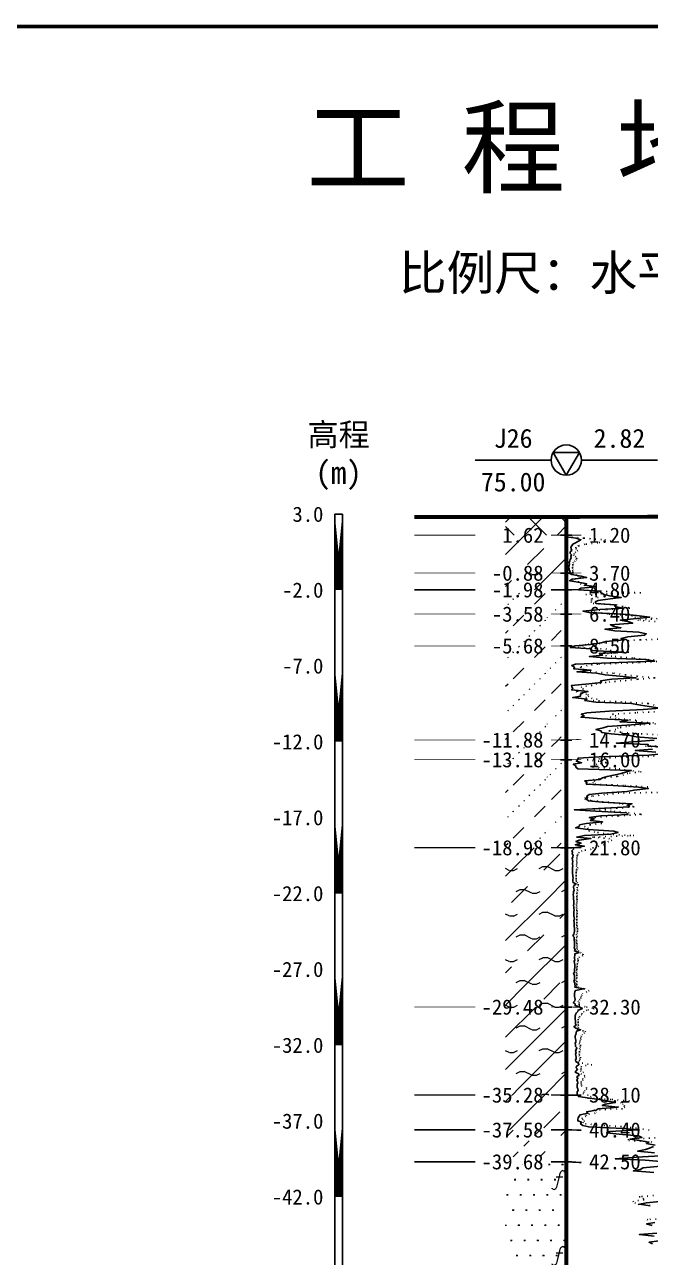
# Model space of a CAD drawing. Extents: x -37 to 3540, y -1485 to 297.
# Drawn here: x 1845.6 to 1928, y -1365.2 to -1202.8 of the extents above; entities that cross this region are included whole.
import ezdxf
from ezdxf.enums import TextEntityAlignment as Align

# ---------------------------------------------------------------- set-up
doc = ezdxf.new("R2010")
doc.units = 0
doc.linetypes.add('DOT', pattern=[6.35, 0, -6.35])
doc.layers.get('0').update_dxf_attribs({"linetype": 'CONTINUOUS'})
for name, color, linetype in [('CURVE', 200, 'CONTINUOUS'), ('FRAME', 7, 'CONTINUOUS'), ('HOLE', 41, 'CONTINUOUS'), ('RULER', 7, 'CONTINUOUS'), ('STRATUM', 241, 'CONTINUOUS')]:
    doc.layers.add(name, color=color, linetype=linetype)
doc.layers.add('HATCH', color=7, linetype='CONTINUOUS', lineweight=13)
doc.styles.add('ST', font='')
doc.styles.get('ST').set_extended_font_data('SimSun')
pattern_1 = [(45, (1755.897, -1485), (-4.24264, 4.24264), [10, 0]), (45, (1756.958, -1488.182), (-2.12132, 6.36396), [3, -3])]
pattern_2 = [(45, (1755.897, -1485), (-4.24264, 4.24264), [10, 0]), (45, (1756.958, -1488.182), (-2.12132, 6.36396), [3, -3]), (26.565, (1756.971, -1485.2536), (5.999823, 5.999812), [0.567, -12.849]), (0, (1756.404, -1485.2536), (0, 6), [0.567, -5.433]), (26.565, (1754.3157, -1485), (5.999823, 5.999812), [0.567, -12.849]), (0, (1754.823, -1484.7464), (0, 6), [0.567, -5.433]), (153.435, (1756.404, -1485.2536), (-5.999818, -5e-06), [1.134, -12.2826]), (26.565, (1759.971, -1482.2536), (5.999823, 5.999812), [0.567, -12.849]), (0, (1759.404, -1482.2536), (0, 6), [0.567, -5.433]), (26.565, (1757.3157, -1482), (5.999823, 5.999812), [0.567, -12.849]), (0, (1757.823, -1481.7464), (0, 6), [0.567, -5.433]), (153.435, (1759.404, -1482.2536), (-5.999818, -5e-06), [1.134, -12.2826])]
pattern_3 = [(45, (1755.897, -1485), (-7e-07, 6.99998), [1.97196, -7.92754]), (45, (1758.71, -1482.171), (-7e-07, 6.99998), [1.99367, -7.90583]), (45, (1760.9645, -1479.918), (-7e-07, 6.99998), [1.8136, -8.08588]), (26.565, (1755.897, -1481.5), (7, 7), [0.0965, -15.55598]), (36.8699, (1756.597, -1480.8), (7, 7), [0.19775, -34.80225]), (315, (1759.397, -1478.024), (6.99998, 1e-06), [0.03305, -9.86644]), (26.565, (1759.397, -1485), (7, 7), [0.14475, -15.50773]), (26.565, (1760.097, -1484.3), (7, 7), [0.10528, -15.5472]), (90, (1760.447, -1483.95), (-7, -5e-07), [0.02877, -6.97123]), (26.565, (1760.797, -1483.6), (7, 7), [0.091, -31.21394]), (36.8699, (1761.497, -1482.9), (7, 7), [0.1107, -34.8893]), (45, (1762.197, -1482.2), (-2e-07, 6.99998), [0.10911, -9.79038]), (315, (1762.811, -1481.452), (6.99998, 1e-06), [0.03305, -9.86644]), (36.8699, (1757.297, -1480.1), (7, 7), [0.10224, -34.89776]), (53.1301, (1757.997, -1479.4), (14, 21), [0.13438, -34.86562]), (53.1301, (1758.697, -1478.7), (14, 21), [0.12625, -34.87375])]

# ---------------------------------------------------------------- blocks, each defined once
blk = doc.blocks.new('图头_剖面图A3')
at = {"style": 'ST'}
for s, height, p in [('工 程 地 质 剖 面 图', 10, (-15.09, 10.79)), ('比例尺：水平：1∶            垂直：1∶', 4.6, (-11.5, -5.76))]:
    blk.add_text(s, height=height, dxfattribs=at).set_placement(p, align=Align.MIDDLE_CENTER)
for tag, height, p in [('01_剖面号', 10, (64.41, 11.39)), ('02_横向比例', 4.6, (-18.82, -5.99)), ('03＿纵向比例', 4.6, (50.43, -5.28))]:
    blk.add_attdef(tag, text='', height=height, dxfattribs=at).set_placement(p, align=Align.MIDDLE_LEFT)
blk = doc.blocks.new('H_cpt_hole')
for p, q in [((-1.73, 1), (1.73, 1)), ((0, -2), (-1.73, 1)), ((1.73, 1), (0, -2))]:
    blk.add_line(p, q)
blk.add_circle((0, 0), 2)

msp = doc.modelspace()

# ---------------------------------------------------------------- hatches: boundary and pattern name
at = {"layer": 'HATCH'}
h = msp.add_hatch(dxfattribs=at)
h.set_pattern_fill('FZNT', color=32, style=0)
h.set_pattern_definition(pattern_1)
h.paths.add_polyline_path([(1916.91, -1270.05), (1908.91, -1270.05), (1908.91, -1275.05), (1916.91, -1275.05)])
h.paths.add_polyline_path([(1906.27, -1276.54), (1914.4, -1276.54), (1914.4, -1273.61), (1906.27, -1273.61)], flags=9)
h.paths.add_polyline_path([(1907.7, -1271.54), (1914.4, -1271.54), (1914.4, -1268.61), (1907.7, -1268.61)], flags=9)
h = msp.add_hatch(dxfattribs=at)
h.set_pattern_fill('STT', color=50, style=0)
h.set_pattern_definition([(45, (1755.897, -1485), (-2.12132, 2.12132), [10, 0]), (135, (1755.897, -1485), (-2.12132, -2.12132), [10, 0])])
h.paths.add_polyline_path([(1916.91, -1267.65), (1908.91, -1267.65), (1908.91, -1270.05), (1916.91, -1270.05)])
h.paths.add_polyline_path([(1907.7, -1271.54), (1914.4, -1271.54), (1914.4, -1268.61), (1907.7, -1268.61)], flags=9)
h = msp.add_hatch(dxfattribs=at)
h.set_pattern_fill('YNFNT', color=251, style=0)
h.set_pattern_definition(pattern_2)
h.paths.add_polyline_path([(1916.91, -1275.05), (1908.91, -1275.05), (1908.91, -1277.25), (1916.91, -1277.25)])
h.paths.add_polyline_path([(1906.27, -1278.74), (1914.4, -1278.74), (1914.4, -1275.81), (1906.27, -1275.81)], flags=9)
h.paths.add_polyline_path([(1906.27, -1276.54), (1914.4, -1276.54), (1914.4, -1273.61), (1906.27, -1273.61)], flags=9)
h = msp.add_hatch(dxfattribs=at)
h.set_pattern_fill('SZFT', color=52, style=0)
h.set_pattern_definition(pattern_3)
h.paths.add_polyline_path([(1916.91, -1277.25), (1908.91, -1277.25), (1908.91, -1280.45), (1916.91, -1280.45)])
h.paths.add_polyline_path([(1906.27, -1281.94), (1914.4, -1281.94), (1914.4, -1279.01), (1906.27, -1279.01)], flags=9)
h.paths.add_polyline_path([(1906.27, -1278.74), (1914.4, -1278.74), (1914.4, -1275.81), (1906.27, -1275.81)], flags=9)
h = msp.add_hatch(dxfattribs=at)
h.set_pattern_fill('SZFT', color=52, style=0)
h.set_pattern_definition(pattern_3)
h.paths.add_polyline_path([(1916.91, -1280.45), (1908.91, -1280.45), (1908.91, -1284.65), (1916.91, -1284.65)])
h.paths.add_polyline_path([(1906.27, -1286.14), (1914.4, -1286.14), (1914.4, -1283.21), (1906.27, -1283.21)], flags=9)
h.paths.add_polyline_path([(1906.27, -1281.94), (1914.4, -1281.94), (1914.4, -1279.01), (1906.27, -1279.01)], flags=9)
h = msp.add_hatch(dxfattribs=at)
h.set_pattern_fill('SZFT', color=52, style=0)
h.set_pattern_definition(pattern_3)
h.paths.add_polyline_path([(1916.91, -1284.65), (1908.91, -1284.65), (1908.91, -1297.05), (1916.91, -1297.05)])
h.paths.add_polyline_path([(1904.84, -1298.54), (1914.4, -1298.54), (1914.4, -1295.61), (1904.84, -1295.61)], flags=9)
h.paths.add_polyline_path([(1906.27, -1286.14), (1914.4, -1286.14), (1914.4, -1283.21), (1906.27, -1283.21)], flags=9)
h = msp.add_hatch(dxfattribs=at)
h.set_pattern_fill('SZFT', color=52, style=0)
h.set_pattern_definition(pattern_3)
h.paths.add_polyline_path([(1916.91, -1297.05), (1908.91, -1297.05), (1908.91, -1299.65), (1916.91, -1299.65)])
h.paths.add_polyline_path([(1904.84, -1301.14), (1914.4, -1301.14), (1914.4, -1298.21), (1904.84, -1298.21)], flags=9)
h.paths.add_polyline_path([(1904.84, -1298.54), (1914.4, -1298.54), (1914.4, -1295.61), (1904.84, -1295.61)], flags=9)
h = msp.add_hatch(dxfattribs=at)
h.set_pattern_fill('SZFT', color=52, style=0)
h.set_pattern_definition(pattern_3)
h.paths.add_polyline_path([(1916.91, -1299.65), (1908.91, -1299.65), (1908.91, -1311.25), (1916.91, -1311.25)])
h.paths.add_polyline_path([(1904.84, -1312.74), (1914.4, -1312.74), (1914.4, -1309.81), (1904.84, -1309.81)], flags=9)
h.paths.add_polyline_path([(1904.84, -1301.14), (1914.4, -1301.14), (1914.4, -1298.21), (1904.84, -1298.21)], flags=9)
h = msp.add_hatch(dxfattribs=at)
h.set_pattern_fill('YNFNT', color=251, style=0)
h.set_pattern_definition(pattern_2)
h.paths.add_polyline_path([(1916.91, -1311.25), (1908.91, -1311.25), (1908.91, -1332.25), (1916.91, -1332.25)])
h.paths.add_polyline_path([(1904.84, -1333.74), (1914.4, -1333.74), (1914.4, -1330.81), (1904.84, -1330.81)], flags=9)
h.paths.add_polyline_path([(1904.84, -1312.74), (1914.4, -1312.74), (1914.4, -1309.81), (1904.84, -1309.81)], flags=9)
h = msp.add_hatch(dxfattribs=at)
h.set_pattern_fill('YNNT', color=251, style=0)
h.set_pattern_definition([(45, (1755.897, -1485), (-2.12132, 2.12132), [10, 0]), (26.565, (1756.971, -1485.2536), (5.999823, 5.999812), [0.567, -12.849]), (0, (1756.404, -1485.2536), (0, 6), [0.567, -5.433]), (26.565, (1754.3157, -1485), (5.999823, 5.999812), [0.567, -12.849]), (0, (1754.823, -1484.7464), (0, 6), [0.567, -5.433]), (153.435, (1756.404, -1485.2536), (-5.999818, -5e-06), [1.134, -12.2826]), (26.565, (1759.971, -1482.2536), (5.999823, 5.999812), [0.567, -12.849]), (0, (1759.404, -1482.2536), (0, 6), [0.567, -5.433]), (26.565, (1757.3157, -1482), (5.999823, 5.999812), [0.567, -12.849]), (0, (1757.823, -1481.7464), (0, 6), [0.567, -5.433]), (153.435, (1759.404, -1482.2536), (-5.999818, -5e-06), [1.134, -12.2826])])
h.paths.add_polyline_path([(1916.91, -1332.25), (1908.91, -1332.25), (1908.91, -1343.85), (1916.91, -1343.85)])
h.paths.add_polyline_path([(1904.84, -1345.34), (1914.4, -1345.34), (1914.4, -1342.41), (1904.84, -1342.41)], flags=9)
h.paths.add_polyline_path([(1904.84, -1333.74), (1914.4, -1333.74), (1914.4, -1330.81), (1904.84, -1330.81)], flags=9)
h = msp.add_hatch(dxfattribs=at)
h.set_pattern_fill('FZNT', color=32, style=0)
h.set_pattern_definition(pattern_1)
h.paths.add_polyline_path([(1916.91, -1343.85), (1908.91, -1343.85), (1908.91, -1348.45), (1916.91, -1348.45)])
h.paths.add_polyline_path([(1904.84, -1349.94), (1914.4, -1349.94), (1914.4, -1347.01), (1904.84, -1347.01)], flags=9)
h.paths.add_polyline_path([(1904.84, -1345.34), (1914.4, -1345.34), (1914.4, -1342.41), (1904.84, -1342.41)], flags=9)
h = msp.add_hatch(dxfattribs=at)
h.set_pattern_fill('NZFT', color=52, style=0)
h.set_pattern_definition([(45, (1755.897, -1485), (-6e-07, 6.99998), [0.9473, -8.9522]), (45, (1757.297, -1483.6), (-6e-07, 6.99998), [0.9869, -8.9126]), (45, (1758.697, -1482.2), (-6e-07, 6.99998), [1.06018, -8.83931]), (45, (1760.097, -1480.8), (-6e-07, 6.99998), [0.94918, -8.95032]), (45, (1761.497, -1479.4), (-6e-07, 6.99998), [1.0365, -8.863]), (45, (1759.397, -1485), (-6e-07, 6.99998), [1.01335, -8.88615]), (45, (1760.797, -1483.6), (-6e-07, 6.99998), [1.07896, -12.12037]), (45, (1762.197, -1482.2), (-6e-07, 6.99998), [0.99882, -8.90067]), (45, (1756.597, -1480.8), (-4e-07, 6.99998), [1.05533, -8.84416]), (45, (1757.997, -1479.4), (-4e-07, 6.99998), [1.0365, -8.863])])
h.paths.add_polyline_path([(1916.91, -1348.45), (1908.91, -1348.45), (1908.91, -1352.65), (1916.91, -1352.65)])
h.paths.add_polyline_path([(1904.84, -1354.14), (1914.4, -1354.14), (1914.4, -1351.21), (1904.84, -1351.21)], flags=9)
h.paths.add_polyline_path([(1904.84, -1349.94), (1914.4, -1349.94), (1914.4, -1347.01), (1904.84, -1347.01)], flags=9)
h = msp.add_hatch(dxfattribs=at)
h.set_pattern_fill('FS', color=142, style=0)
h.set_pattern_definition([(82.875, (1755.0624, -1486.206), (0.000369, 10.0001764), [0.0893, -80.5337]), (143.13, (1755.1634, -1486.2818), (-29.999964, 20.000054), [0.12627, -49.87373]), (172.875, (1755.3406, -1486.304), (-70.000246, 9.99966), [0.17857, -80.44443]), (206.565, (1755.519, -1486.2147), (-9.999705, -9.99969), [0.19954, -22.16046]), (243.435, (1755.6083, -1486.0363), (9e-06, -9.9997), [0.19954, -22.16146]), (255.964, (1755.6976, -1485.679), (-0.0002, -9.9995), [0.36813, -40.86287]), (255.964, (1756.0076, -1484.439), (-0.0002, -9.9995), [1.27838, -39.95262]), (255.964, (1756.076, -1484.165), (-0.0002, -9.9995), [0.28235, -40.94865]), (216.87, (1756.2663, -1483.9108), (-9.999982, -10.000018), [0.12627, -49.87373]), (243.435, (1756.1653, -1483.9865), (9e-06, -9.9997), [0.19954, -22.16146]), (206.565, (1756.445, -1483.8215), (-9.999705, -9.99969), [0.19954, -22.16046]), (172.875, (1756.622, -1483.8437), (-70.000246, 9.99966), [0.17857, -80.44443]), (143.13, (1756.723, -1483.9194), (-29.999964, 20.000054), [0.12627, -49.87373]), (82.875, (1756.712, -1484.008), (0.000369, 10.0001764), [0.0893, -80.5337]), (0, (1755.567, -1484.66), (0, 10), [0.89286, -9.10714]), (0, (1755.922, -1485), (1, 2), [0, -1.75]), (0, (1755.897, -1484.975), (1, 2), [0, -1.75]), (0, (1755.897, -1485), (1, 2), [0, -1.75]), (0, (1755.872, -1485), (1, 2), [0, -1.75]), (0, (1755.897, -1485.025), (1, 2), [0, -1.75])])
h.paths.add_polyline_path([(1916.91, -1352.65), (1908.91, -1352.65), (1908.91, -1380.05), (1916.91, -1380.05)])
h.paths.add_polyline_path([(1904.84, -1381.54), (1914.4, -1381.54), (1914.4, -1378.61), (1904.84, -1378.61)], flags=9)
h.paths.add_polyline_path([(1904.84, -1354.14), (1914.4, -1354.14), (1914.4, -1351.21), (1904.84, -1351.21)], flags=9)

# ---------------------------------------------------------------- linework, layer by layer
at = {"layer": 'CURVE', "color": 30, "linetype": 'Continuous'}
for points in [[(1916.91, -1268.05), (1916.91, -1268.25), (1916.91, -1268.45), (1916.91, -1268.65), (1916.91, -1268.85), (1916.91, -1269.05), (1916.91, -1269.25), (1916.91, -1269.45), (1916.91, -1269.65), (1916.91, -1269.85), (1916.91, -1270.05), (1916.91, -1270.25), (1918.21, -1270.45), (1918.83, -1270.65), (1918.53, -1270.85), (1918.14, -1271.05), (1917.77, -1271.25), (1917.64, -1271.45), (1917.51, -1271.65), (1917.56, -1271.85), (1917.64, -1272.05), (1917.42, -1272.25), (1917.4, -1272.45), (1917.61, -1272.65), (1917.52, -1272.85), (1917.56, -1273.05), (1917.41, -1273.25), (1917.36, -1273.45), (1917.3, -1273.65), (1917.35, -1273.85), (1917.28, -1274.05), (1917.25, -1274.25), (1917.3, -1274.45), (1917.27, -1274.65), (1917.41, -1274.85), (1917.27, -1275.05), (1917.63, -1275.25), (1918.89, -1275.45), (1919.6, -1275.65), (1917.69, -1275.85), (1917.34, -1276.05), (1918.47, -1276.25), (1919.61, -1276.45), (1919.3, -1276.65), (1920.87, -1276.85), (1918.81, -1277.05), (1918.5, -1277.25), (1921.34, -1277.45), (1921.51, -1277.65), (1921.88, -1277.85), (1922.61, -1278.05), (1924.14, -1278.25), (1922.68, -1278.45), (1921.1, -1278.65), (1920.73, -1278.85), (1920.84, -1279.05), (1923.27, -1279.25), (1923.34, -1279.45), (1924.3, -1279.65), (1921.34, -1279.85), (1919.1, -1280.05), (1919.9, -1280.25), (1924.42, -1280.45), (1926.16, -1280.65), (1927.9, -1280.85), (1926.19, -1281.05), (1924.01, -1281.25), (1925.02, -1281.45), (1925.67, -1281.65), (1922.73, -1281.85), (1923.08, -1282.05), (1924.11, -1282.25), (1922, -1282.45), (1923.32, -1282.65), (1926.46, -1282.85), (1927.45, -1283.05), (1927.2, -1283.25), (1925.03, -1283.45), (1924.12, -1283.65), (1924.55, -1283.85), (1922.11, -1284.05), (1921.5, -1284.25), (1920.09, -1284.45), (1918.08, -1284.65), (1917.44, -1284.85), (1920.23, -1285.05), (1920.24, -1285.25), (1924.23, -1285.45), (1921.26, -1285.65), (1921.69, -1285.85), (1919.96, -1286.05), (1922.29, -1286.25), (1927.37, -1286.45), (1928.57, -1286.65), (1923.81, -1286.85), (1918.11, -1287.05), (1917.63, -1287.25), (1918.01, -1287.45), (1917.89, -1287.65), (1920.17, -1287.85), (1918.32, -1288.05), (1920.88, -1288.25), (1922.02, -1288.45), (1923.97, -1288.65), (1926.09, -1288.85), (1922.9, -1289.05), (1921.42, -1289.25), (1921.54, -1289.45), (1919.9, -1289.65), (1917.6, -1289.85), (1917.63, -1290.05), (1917.78, -1290.25), (1917.61, -1290.45), (1919.78, -1290.65), (1919.03, -1290.85), (1918.77, -1291.05), (1918.8, -1291.25), (1917.75, -1291.45), (1919.65, -1291.65), (1919.34, -1291.85), (1920.79, -1292.05), (1925.48, -1292.25), (1926.69, -1292.45), (1927.85, -1292.65), (1929.28, -1292.85), (1927.03, -1293.05), (1922.57, -1293.25), (1919.62, -1293.45), (1918.88, -1293.65), (1919.25, -1293.85), (1918.85, -1294.05), (1921.49, -1294.25), (1925.05, -1294.45), (1923.97, -1294.65), (1927.95, -1294.85), (1925.5, -1295.05), (1922.33, -1295.25), (1921.76, -1295.45), (1920.82, -1295.65), (1921.48, -1295.85), (1921.59, -1296.05), (1922.82, -1296.25), (1925.29, -1296.45), (1926.12, -1296.65), (1928.85, -1296.85)], [(1928.48, -1297.05), (1926.25, -1297.25), (1923.52, -1297.45), (1927.71, -1297.65), (1927.66, -1297.85), (1931.32, -1298.05)], [(1928.26, -1298.25), (1925.99, -1298.45), (1928.72, -1298.65)], [(1929.84, -1298.85), (1927.8, -1299.05), (1921.23, -1299.25), (1918.46, -1299.45), (1918.4, -1299.65), (1918.24, -1299.85), (1918.93, -1300.05), (1917.83, -1300.25), (1918.15, -1300.45), (1918.17, -1300.65), (1918.45, -1300.85), (1925.46, -1301.05), (1924.82, -1301.25), (1924.14, -1301.45), (1923.36, -1301.65), (1922.29, -1301.85), (1921.67, -1302.05), (1921.33, -1302.25), (1919.35, -1302.45), (1919.62, -1302.65), (1919.53, -1302.85), (1923.07, -1303.05), (1926.41, -1303.25), (1927.73, -1303.45), (1925.85, -1303.65), (1924.9, -1303.85), (1921.6, -1304.05), (1919.92, -1304.25), (1919.62, -1304.45), (1919.7, -1304.65), (1919.56, -1304.85), (1919.85, -1305.05), (1921.62, -1305.25), (1925.56, -1305.45), (1925.11, -1305.65), (1925.22, -1305.85), (1921.94, -1306.05), (1917.99, -1306.25), (1920.75, -1306.45), (1924.83, -1306.65), (1925.05, -1306.85), (1921.44, -1307.05), (1919.93, -1307.25), (1920.57, -1307.45), (1920.08, -1307.65), (1921.68, -1307.85), (1919.53, -1308.05), (1918.67, -1308.25), (1918.59, -1308.45), (1918.14, -1308.65), (1919.81, -1308.85), (1923.19, -1309.05), (1923.74, -1309.25), (1922.76, -1309.45), (1919.3, -1309.65), (1918.28, -1309.85), (1920.15, -1310.05), (1918.6, -1310.25), (1918.17, -1310.45), (1918.86, -1310.65), (1918.08, -1310.85), (1919.3, -1311.05), (1917.88, -1311.25), (1917.84, -1311.45), (1917.62, -1311.65), (1917.72, -1311.85), (1917.68, -1312.05), (1917.83, -1312.25), (1917.76, -1312.45), (1917.69, -1312.65), (1917.72, -1312.85), (1917.78, -1313.05), (1917.72, -1313.25), (1917.72, -1313.45), (1917.78, -1313.65), (1917.74, -1313.85), (1917.74, -1314.05), (1917.72, -1314.25), (1917.72, -1314.45), (1917.74, -1314.65), (1917.75, -1314.85), (1917.76, -1315.05), (1917.82, -1315.25), (1917.79, -1315.45), (1917.78, -1315.65), (1917.81, -1315.85), (1918.21, -1316.05), (1917.89, -1316.25), (1917.84, -1316.45), (1917.89, -1316.65), (1917.93, -1316.85), (1917.86, -1317.05), (1917.85, -1317.25), (1917.82, -1317.45), (1917.86, -1317.65), (1917.85, -1317.85), (1917.86, -1318.05), (1917.89, -1318.25), (1917.91, -1318.45), (1917.91, -1318.65), (1917.87, -1318.85), (1917.89, -1319.05), (1917.9, -1319.25), (1917.95, -1319.45), (1917.91, -1319.65), (1917.92, -1319.85), (1917.9, -1320.05), (1917.91, -1320.25), (1917.94, -1320.45), (1917.97, -1320.65), (1917.91, -1320.85), (1917.94, -1321.05), (1917.94, -1321.25), (1917.96, -1321.45), (1917.96, -1321.65), (1917.99, -1321.85), (1917.97, -1322.05), (1917.97, -1322.25), (1917.95, -1322.45), (1917.91, -1322.65), (1917.79, -1322.85), (1917.93, -1323.05), (1917.95, -1323.25), (1917.96, -1323.45), (1918, -1323.65), (1917.97, -1323.85), (1918, -1324.05), (1918, -1324.25), (1917.96, -1324.45), (1918.07, -1324.65), (1917.97, -1324.85), (1918.6, -1325.05), (1918.03, -1325.25), (1918.04, -1325.45), (1918, -1325.65), (1917.97, -1325.85), (1918.04, -1326.05), (1917.95, -1326.25), (1917.99, -1326.45), (1918.02, -1326.65), (1918.02, -1326.85), (1918.03, -1327.05), (1918, -1327.25), (1917.99, -1327.45), (1918, -1327.65), (1917.87, -1327.85), (1917.99, -1328.05), (1917.98, -1328.25), (1917.99, -1328.45), (1918, -1328.65), (1917.9, -1328.85), (1918.02, -1329.05), (1918.04, -1329.25), (1918.08, -1329.45), (1918.04, -1329.65), (1919.19, -1329.85), (1918.14, -1330.05), (1918.02, -1330.25), (1918.01, -1330.45), (1917.99, -1330.65), (1918.01, -1330.85), (1918.03, -1331.05), (1918.07, -1331.25), (1918.05, -1331.45), (1917.83, -1331.65), (1918.06, -1331.85), (1918.07, -1332.05), (1918.69, -1332.25), (1919.04, -1332.45), (1918.46, -1332.65), (1918.41, -1332.85), (1918.21, -1333.05), (1918.11, -1333.25), (1918.08, -1333.45), (1918.09, -1333.65), (1918.09, -1333.85), (1918.11, -1334.05), (1918.14, -1334.25), (1918.11, -1334.45), (1918.2, -1334.65), (1917.91, -1334.85), (1918.18, -1335.05), (1918.79, -1335.25), (1918.25, -1335.45), (1918.22, -1335.65), (1918.17, -1335.85), (1918.1, -1336.05), (1918.08, -1336.25), (1918.11, -1336.45), (1918.17, -1336.65), (1918.18, -1336.85), (1918.1, -1337.05), (1918.13, -1337.25), (1918.13, -1337.45), (1918.3, -1337.65), (1918.19, -1337.85), (1918.14, -1338.05), (1918.2, -1338.25), (1918.14, -1338.45), (1918.16, -1338.65), (1918.22, -1338.85), (1918.19, -1339.05), (1918.14, -1339.25), (1918.17, -1339.45), (1918.52, -1339.65), (1918.56, -1339.85), (1918.27, -1340.05), (1918.19, -1340.25), (1918.39, -1340.45), (1918.23, -1340.65), (1918.08, -1340.85), (1918.53, -1341.05), (1918.59, -1341.25), (1918.31, -1341.45), (1918.44, -1341.65), (1918.3, -1341.85), (1918.39, -1342.05), (1918.43, -1342.25), (1918.36, -1342.45), (1918.35, -1342.65), (1918.35, -1342.85), (1918.45, -1343.05), (1918.49, -1343.25), (1918.35, -1343.45), (1918.33, -1343.65), (1918.33, -1343.85), (1918.51, -1344.05), (1919.97, -1344.25), (1921.28, -1344.45), (1922.41, -1344.65), (1923.37, -1344.85), (1922.02, -1345.05), (1921.65, -1345.25), (1923.76, -1345.45), (1921.12, -1345.65), (1920.84, -1345.85), (1919.59, -1346.05), (1919.76, -1346.25), (1918.72, -1346.45), (1918.59, -1346.65), (1918.49, -1346.85), (1918.43, -1347.05), (1918.42, -1347.25), (1918.93, -1347.45), (1918.8, -1347.65), (1919.1, -1347.85), (1919.87, -1348.05), (1924.35, -1348.25), (1926.42, -1348.45), (1922.7, -1348.65), (1922.21, -1348.85), (1924.31, -1349.05), (1926.42, -1349.25), (1926.87, -1349.45), (1925.31, -1349.65), (1926.55, -1349.85), (1927.79, -1350.05), (1927.47, -1350.25), (1928.62, -1350.45)], [(1929.33, -1351.85), (1926.18, -1352.05), (1923.35, -1352.25), (1927.3, -1352.45), (1929.85, -1352.65)], [(1928.38, -1350.65), (1927.88, -1350.85), (1927.33, -1351.05), (1926.3, -1351.25), (1928.52, -1351.45)], [(1929.3, -1353.25), (1927.05, -1353.45), (1926.63, -1353.65), (1925.75, -1353.85), (1928.43, -1354.05)], [(1929.67, -1357.85), (1927.46, -1358.05), (1926.55, -1358.25), (1927.98, -1358.45)], [(1928.56, -1360.65), (1927.49, -1360.85), (1928.21, -1361.05)], [(1928.86, -1362.05), (1926.54, -1362.25), (1928.47, -1362.45)], [(1929.12, -1363.05), (1927.82, -1363.25), (1928.26, -1363.45)]]:
    msp.add_lwpolyline(points, dxfattribs=at)
at = {"layer": 'CURVE', "color": 100, "linetype": 'DOT', "ltscale": 0.1}
for points in [[(1916.91, -1268.05), (1916.91, -1268.25), (1916.91, -1268.45), (1916.91, -1268.65), (1916.91, -1268.85), (1916.91, -1269.05), (1916.91, -1269.25), (1916.91, -1269.45), (1916.91, -1269.65), (1916.91, -1269.85), (1916.91, -1270.05), (1916.91, -1270.25), (1919.25, -1270.45), (1921.97, -1270.65), (1922.8, -1270.85), (1921.06, -1271.05), (1919.36, -1271.25), (1918.51, -1271.45), (1918.18, -1271.65), (1918.16, -1271.85), (1918.43, -1272.05), (1918.15, -1272.25), (1918.01, -1272.45), (1917.88, -1272.65), (1918.1, -1272.85), (1918.3, -1273.05), (1918.24, -1273.25), (1918.04, -1273.45), (1917.84, -1273.65), (1917.75, -1273.85), (1917.79, -1274.05), (1917.72, -1274.25), (1917.77, -1274.45), (1917.72, -1274.65), (1917.79, -1274.85), (1917.76, -1275.05), (1918.19, -1275.25), (1918.43, -1275.45), (1918.81, -1275.65), (1918.07, -1275.85), (1917.73, -1276.05), (1918.8, -1276.25), (1918.78, -1276.45), (1919.28, -1276.65), (1920.86, -1276.85), (1920.65, -1277.05), (1920.64, -1277.25), (1921.45, -1277.45), (1926.71, -1277.65), (1919.48, -1277.85), (1920.85, -1278.05), (1921.11, -1278.25), (1920.22, -1278.45), (1920.25, -1278.65), (1920.16, -1278.85), (1920.44, -1279.05), (1923.51, -1279.25), (1924.3, -1279.45), (1925.26, -1279.65), (1922.08, -1279.85), (1919.84, -1280.05), (1920.78, -1280.25), (1922.53, -1280.45), (1925.62, -1280.65), (1925.94, -1280.85), (1928.9, -1281.05), (1926.32, -1281.25), (1928.69, -1281.45)], [(1932.65, -1283.65), (1926.64, -1283.85), (1923.73, -1284.05), (1922.08, -1284.25), (1919.52, -1284.45), (1919.13, -1284.65), (1918.48, -1284.85), (1922.12, -1285.05), (1922.71, -1285.25), (1925.13, -1285.45), (1922.43, -1285.65), (1921.36, -1285.85), (1923.33, -1286.05), (1925.82, -1286.25), (1927.64, -1286.45), (1929.59, -1286.65), (1926.44, -1286.85), (1921.05, -1287.05), (1919.67, -1287.25), (1918.74, -1287.45), (1919.16, -1287.65), (1919.4, -1287.85), (1920.06, -1288.05), (1923.17, -1288.25), (1924.69, -1288.45), (1926.22, -1288.65), (1928.6, -1288.85), (1926.25, -1289.05), (1924.11, -1289.25), (1922.15, -1289.45), (1920.9, -1289.65), (1920.3, -1289.85), (1918.89, -1290.05), (1919.07, -1290.25), (1919.19, -1290.45), (1918.23, -1290.65), (1918.76, -1290.85), (1919.74, -1291.05), (1919.87, -1291.25), (1919.49, -1291.45), (1920.98, -1291.65), (1920.43, -1291.85), (1924.65, -1292.05), (1927.7, -1292.25), (1928.49, -1292.45)], [(1930.01, -1293.25), (1926.05, -1293.45), (1922.98, -1293.65), (1923.43, -1293.85), (1922.67, -1294.05), (1923.79, -1294.25), (1926.07, -1294.45), (1926.1, -1294.65), (1929.41, -1294.85), (1926.71, -1295.05), (1924.85, -1295.25), (1923.75, -1295.45), (1923.44, -1295.65), (1922.52, -1295.85), (1924.18, -1296.05), (1926.79, -1296.25), (1930.08, -1296.45)], [(1935.37, -1297.65), (1927.34, -1297.85), (1930.04, -1298.05)], [(1936.59, -1299.05), (1925.65, -1299.25), (1922.01, -1299.45), (1919.64, -1299.65), (1921.32, -1299.85), (1922.22, -1300.05), (1920.92, -1300.25), (1920.42, -1300.45), (1920.4, -1300.65), (1923.86, -1300.85), (1924.94, -1301.05), (1926.78, -1301.25), (1925.02, -1301.45), (1924.44, -1301.65), (1923.59, -1301.85), (1922, -1302.05), (1920.5, -1302.25), (1920.66, -1302.45), (1920.49, -1302.65), (1919.95, -1302.85), (1924.62, -1303.05), (1927.99, -1303.25)], [(1934.09, -1303.85), (1923.84, -1304.05), (1921.95, -1304.25), (1920.33, -1304.45), (1919.44, -1304.65), (1919.35, -1304.85), (1920.22, -1305.05), (1922.41, -1305.25), (1924.29, -1305.45), (1924.9, -1305.65), (1925.85, -1305.85), (1923.57, -1306.05), (1920.53, -1306.25), (1923.22, -1306.45), (1925.11, -1306.65), (1926.82, -1306.85), (1923.73, -1307.05), (1920.7, -1307.25), (1920.24, -1307.45), (1920.12, -1307.65), (1921.09, -1307.85), (1921.58, -1308.05), (1920.07, -1308.25), (1919.29, -1308.45), (1919.73, -1308.65), (1920.03, -1308.85), (1919.86, -1309.05), (1921.04, -1309.25), (1922.36, -1309.45), (1925.8, -1309.65), (1920.36, -1309.85), (1922.5, -1310.05), (1922.91, -1310.25), (1922.49, -1310.45), (1921.57, -1310.65), (1921.89, -1310.85), (1921.2, -1311.05), (1920.45, -1311.25), (1920.19, -1311.45), (1919, -1311.65), (1918.6, -1311.85), (1918.45, -1312.05), (1918.39, -1312.25), (1918.31, -1312.45), (1918.32, -1312.65), (1918.24, -1312.85), (1918.32, -1313.05), (1918.32, -1313.25), (1918.29, -1313.45), (1918.22, -1313.65), (1918.42, -1313.85), (1918.3, -1314.05), (1918.24, -1314.25), (1918.23, -1314.45), (1918.21, -1314.65), (1918.19, -1314.85), (1918.19, -1315.05), (1918.2, -1315.25), (1918.2, -1315.45), (1918.21, -1315.65), (1918.35, -1315.85), (1918.48, -1316.05), (1918.5, -1316.25), (1918.35, -1316.45), (1918.35, -1316.65), (1918.41, -1316.85), (1918.34, -1317.05), (1918.29, -1317.25), (1918.35, -1317.45), (1918.32, -1317.65), (1918.29, -1317.85), (1918.32, -1318.05), (1918.33, -1318.25), (1918.32, -1318.45), (1918.27, -1318.65), (1918.28, -1318.85), (1918.27, -1319.05), (1918.27, -1319.25), (1918.32, -1319.45), (1918.32, -1319.65), (1918.36, -1319.85), (1918.3, -1320.05), (1918.32, -1320.25), (1918.3, -1320.45), (1918.28, -1320.65), (1918.31, -1320.85), (1918.29, -1321.05), (1918.27, -1321.25), (1918.29, -1321.45), (1918.32, -1321.65), (1918.37, -1321.85), (1918.38, -1322.05), (1918.38, -1322.25), (1918.38, -1322.45), (1918.2, -1322.65), (1918.35, -1322.85), (1918.29, -1323.05), (1918.23, -1323.25), (1918.25, -1323.45), (1918.26, -1323.65), (1918.3, -1323.85), (1918.32, -1324.05), (1918.33, -1324.25), (1918.32, -1324.45), (1918.32, -1324.65), (1918.48, -1324.85), (1918.77, -1325.05), (1919.13, -1325.25), (1919.09, -1325.45), (1918.66, -1325.65), (1918.43, -1325.85), (1918.47, -1326.05), (1918.48, -1326.25), (1918.39, -1326.45), (1918.33, -1326.65), (1918.35, -1326.85), (1918.32, -1327.05), (1918.32, -1327.25), (1918.32, -1327.45), (1918.2, -1327.65), (1918.29, -1327.85), (1918.32, -1328.05), (1918.32, -1328.25), (1918.32, -1328.45), (1918.18, -1328.65), (1918.29, -1328.85), (1918.27, -1329.05), (1918.32, -1329.25), (1918.27, -1329.45), (1918.43, -1329.65), (1919.29, -1329.85), (1919.94, -1330.05), (1919.62, -1330.25), (1919.09, -1330.45), (1918.94, -1330.65), (1918.87, -1330.85), (1918.84, -1331.05), (1918.75, -1331.25), (1918.48, -1331.45), (1918.6, -1331.65), (1918.61, -1331.85), (1918.58, -1332.05), (1919.55, -1332.25), (1920.57, -1332.45), (1919.61, -1332.65), (1919.26, -1332.85), (1918.99, -1333.05), (1918.96, -1333.25), (1918.7, -1333.45), (1918.62, -1333.65), (1918.47, -1333.85), (1918.46, -1334.05), (1918.46, -1334.25), (1918.48, -1334.45), (1918.49, -1334.65), (1918.52, -1334.85), (1918.37, -1335.05), (1918.34, -1335.25), (1919.44, -1335.45), (1919.31, -1335.65), (1919.06, -1335.85), (1918.91, -1336.05), (1918.81, -1336.25), (1918.81, -1336.45), (1918.74, -1336.65), (1918.72, -1336.85), (1918.56, -1337.05), (1918.76, -1337.25), (1918.77, -1337.45), (1918.65, -1337.65), (1918.76, -1337.85), (1918.63, -1338.05), (1918.63, -1338.25), (1918.63, -1338.45), (1918.59, -1338.65), (1918.8, -1338.85), (1918.72, -1339.05), (1918.68, -1339.25), (1918.51, -1339.45), (1918.98, -1339.65), (1920.27, -1339.85), (1918.91, -1340.05), (1918.85, -1340.25), (1918.86, -1340.45), (1918.79, -1340.65), (1919.19, -1340.85), (1918.84, -1341.05), (1919.28, -1341.25), (1919.4, -1341.45), (1919.08, -1341.65), (1919.11, -1341.85), (1918.88, -1342.05), (1918.88, -1342.25), (1918.88, -1342.45), (1918.91, -1342.65), (1919.58, -1342.85), (1919.6, -1343.05), (1919.39, -1343.25), (1919.22, -1343.45), (1919.07, -1343.65), (1919.71, -1343.85), (1920.2, -1344.05), (1919.74, -1344.25), (1922.93, -1344.45), (1925.81, -1344.65), (1924.08, -1344.85), (1924.34, -1345.05), (1924.54, -1345.25), (1924.62, -1345.45), (1924.3, -1345.65), (1920.53, -1345.85), (1920.86, -1346.05), (1920.71, -1346.25), (1919.58, -1346.45), (1919.5, -1346.65), (1918.98, -1346.85), (1919.04, -1347.05), (1919.32, -1347.25), (1919.07, -1347.45), (1919.42, -1347.65), (1921.87, -1347.85), (1924.58, -1348.05), (1926.27, -1348.25), (1927.73, -1348.45), (1928.18, -1348.65)], [(1930.1, -1349.45), (1925.06, -1349.65), (1925.14, -1349.85), (1928.2, -1350.05)], [(1929.13, -1357.05), (1926.53, -1357.25), (1927.05, -1357.45), (1927.15, -1357.65), (1925.7, -1357.85), (1925.93, -1358.05), (1926.39, -1358.25), (1928.25, -1358.45)], [(1933.15, -1360.05), (1927.55, -1360.25), (1928.15, -1360.45)]]:
    msp.add_lwpolyline(points, dxfattribs=at)
at = {"layer": 'FRAME', "linetype": 'Continuous', "const_width": 0.5}
msp.add_lwpolyline([(1775.9, -1470), (2155.9, -1470), (2155.9, -1203), (1775.9, -1203)], close=True, dxfattribs=at)
at = {"layer": 'HOLE', "linetype": 'Continuous'}
for points in [[(1914.91, -1260.15), (1904.91, -1260.15)], [(1918.91, -1260.15), (1928.91, -1260.15)], [(1916.16, -1270.05), (1917.66, -1270.05)], [(1916.16, -1275.05), (1917.66, -1275.05)], [(1916.16, -1277.25), (1917.66, -1277.25)], [(1916.16, -1280.45), (1917.66, -1280.45)], [(1916.16, -1284.65), (1917.66, -1284.65)], [(1916.16, -1297.05), (1917.66, -1297.05)], [(1916.16, -1299.65), (1917.66, -1299.65)], [(1916.16, -1311.25), (1917.66, -1311.25)], [(1916.16, -1332.25), (1917.66, -1332.25)], [(1916.16, -1343.85), (1917.66, -1343.85)], [(1916.16, -1348.45), (1917.66, -1348.45)], [(1916.16, -1352.65), (1917.66, -1352.65)]]:
    msp.add_lwpolyline(points, dxfattribs=at)
at = {"layer": 'HOLE', "linetype": 'Continuous', "const_width": 0.5}
msp.add_lwpolyline([(1916.91, -1267.65), (1916.91, -1416.35)], dxfattribs=at)
at = {"layer": 'RULER', "linetype": 'Continuous', "const_width": 1}
for points in [[(1886.91, -1267.29), (1886.91, -1277.29)], [(1886.91, -1287.29), (1886.91, -1297.29)], [(1886.91, -1307.29), (1886.91, -1317.29)], [(1886.91, -1327.29), (1886.91, -1337.29)], [(1886.91, -1347.29), (1886.91, -1357.29)]]:
    msp.add_lwpolyline(points, close=True, dxfattribs=at)
at = {"layer": 'RULER', "linetype": 'Continuous'}
msp.add_lwpolyline([(1886.41, -1267.29), (1887.41, -1267.29), (1887.41, -1427.29), (1886.41, -1427.29)], close=True, dxfattribs=at)
at = {"layer": 'STRATUM', "linetype": 'Continuous'}
for points, const_width in [([(1896.91, -1267.65), (1916.91, -1267.65), (2014.88, -1267.35), (2034.88, -1267.35)], 0.5), ([(1896.91, -1270.05), (1904.91, -1270.05)], 0.1), ([(1914.91, -1270.05), (1916.91, -1270.05), (1918.91, -1270.05)], 0.1), ([(1896.91, -1275.05), (1904.91, -1275.05)], 0.1), ([(1914.91, -1275.05), (1916.91, -1275.05), (1918.91, -1275.04)], 0.1), ([(1896.91, -1277.25), (1904.91, -1277.25)], 0.2), ([(1914.91, -1277.25), (1916.91, -1277.25), (1918.91, -1277.22)], 0.2), ([(1896.91, -1280.45), (1904.91, -1280.45)], 0.1), ([(1914.91, -1280.45), (1916.91, -1280.45), (1918.91, -1280.45)], 0.1), ([(1896.91, -1284.65), (1904.91, -1284.65)], 0.1), ([(1914.91, -1284.65), (1916.91, -1284.65), (1918.91, -1284.64)], 0.1), ([(1896.91, -1297.05), (1904.91, -1297.05)], 0.1), ([(1914.91, -1297.05), (1916.91, -1297.05), (1918.91, -1296.96)], 0.1), ([(1896.91, -1299.65), (1904.91, -1299.65)], 0.1), ([(1914.91, -1299.65), (1916.91, -1299.65), (1918.91, -1299.65)], 0.1), ([(1896.91, -1311.25), (1904.91, -1311.25)], 0.2), ([(1914.91, -1311.25), (1916.91, -1311.25), (1918.91, -1311.23)], 0.2), ([(1896.91, -1332.25), (1904.91, -1332.25)], 0.1), ([(1914.91, -1332.25), (1916.91, -1332.25), (1918.91, -1332.28)], 0.1), ([(1896.91, -1343.85), (1904.91, -1343.85)], 0.2), ([(1914.91, -1343.85), (1916.91, -1343.85), (1918.91, -1343.87)], 0.2), ([(1896.91, -1348.45), (1904.91, -1348.45)], 0.2), ([(1914.91, -1348.45), (1916.91, -1348.45), (1918.91, -1348.48)], 0.2), ([(1896.91, -1352.65), (1904.91, -1352.65)], 0.2), ([(1914.91, -1352.65), (1916.91, -1352.65), (1918.91, -1352.75)], 0.2)]:
    msp.add_lwpolyline(points, dxfattribs=dict(at, const_width=const_width))

# ---------------------------------------------------------------- block references
at = {"layer": 'FRAME'}
msp.add_blockref('图头_剖面图A3', (1965.9, -1229.7), dxfattribs=at).add_auto_attribs({'01_剖面号': "32--32'", '02_横向比例': '200', '03＿纵向比例': '500'})
at = {"layer": 'HOLE'}
msp.add_blockref('H_cpt_hole', (1916.91, -1260.15), dxfattribs=at)

# ---------------------------------------------------------------- texts
at = {"layer": 'HOLE', "style": 'ST'}
for s, p in [('J26', (1909.91, -1257.28)), ('2.82', (1923.91, -1257.28)), ('75.00', (1909.91, -1263.03))]:
    msp.add_text(s, height=2.5, dxfattribs=at).set_placement(p, align=Align.MIDDLE_CENTER)
for s, p in [('1.62', (1913.91, -1270.05)), ('-0.88', (1913.91, -1275.05)), ('-1.98', (1913.91, -1277.25)), ('-3.58', (1913.91, -1280.45)), ('-5.68', (1913.91, -1284.65)), ('-11.88', (1913.91, -1297.05)), ('-13.18', (1913.91, -1299.65)), ('-18.98', (1913.91, -1311.25)), ('-29.48', (1913.91, -1332.25)), ('-35.28', (1913.91, -1343.85)), ('-37.58', (1913.91, -1348.45)), ('-39.68', (1913.91, -1352.65))]:
    msp.add_text(s, height=2, dxfattribs=at).set_placement(p, align=Align.MIDDLE_RIGHT)
for s, p in [('1.20', (1919.91, -1270.05)), ('3.70', (1919.91, -1275.05)), ('4.80', (1919.91, -1277.25)), ('6.40', (1919.91, -1280.45)), ('8.50', (1919.91, -1284.65)), ('14.70', (1919.91, -1297.05)), ('16.00', (1919.91, -1299.65)), ('21.80', (1919.91, -1311.25)), ('32.30', (1919.91, -1332.25)), ('38.10', (1919.91, -1343.85)), ('40.40', (1919.91, -1348.45)), ('42.50', (1919.91, -1352.65))]:
    msp.add_text(s, height=2, dxfattribs=at).set_placement(p, align=Align.MIDDLE_LEFT)
at = {"layer": 'RULER', "style": 'ST'}
for s, p in [('高程', (1886.91, -1255.29)), ('(m)', (1886.91, -1260.29))]:
    msp.add_text(s, height=3, dxfattribs=at).set_placement(p, align=Align.TOP_CENTER)
for s, p in [('3.0', (1884.91, -1267.29)), ('-2.0', (1884.91, -1277.29)), ('-7.0', (1884.91, -1287.29)), ('-12.0', (1884.91, -1297.29)), ('-17.0', (1884.91, -1307.29)), ('-22.0', (1884.91, -1317.29)), ('-27.0', (1884.91, -1327.29)), ('-32.0', (1884.91, -1337.29)), ('-37.0', (1884.91, -1347.29)), ('-42.0', (1884.91, -1357.29))]:
    msp.add_text(s, height=2, dxfattribs=at).set_placement(p, align=Align.MIDDLE_RIGHT)

doc.saveas('drawing.dxf')
